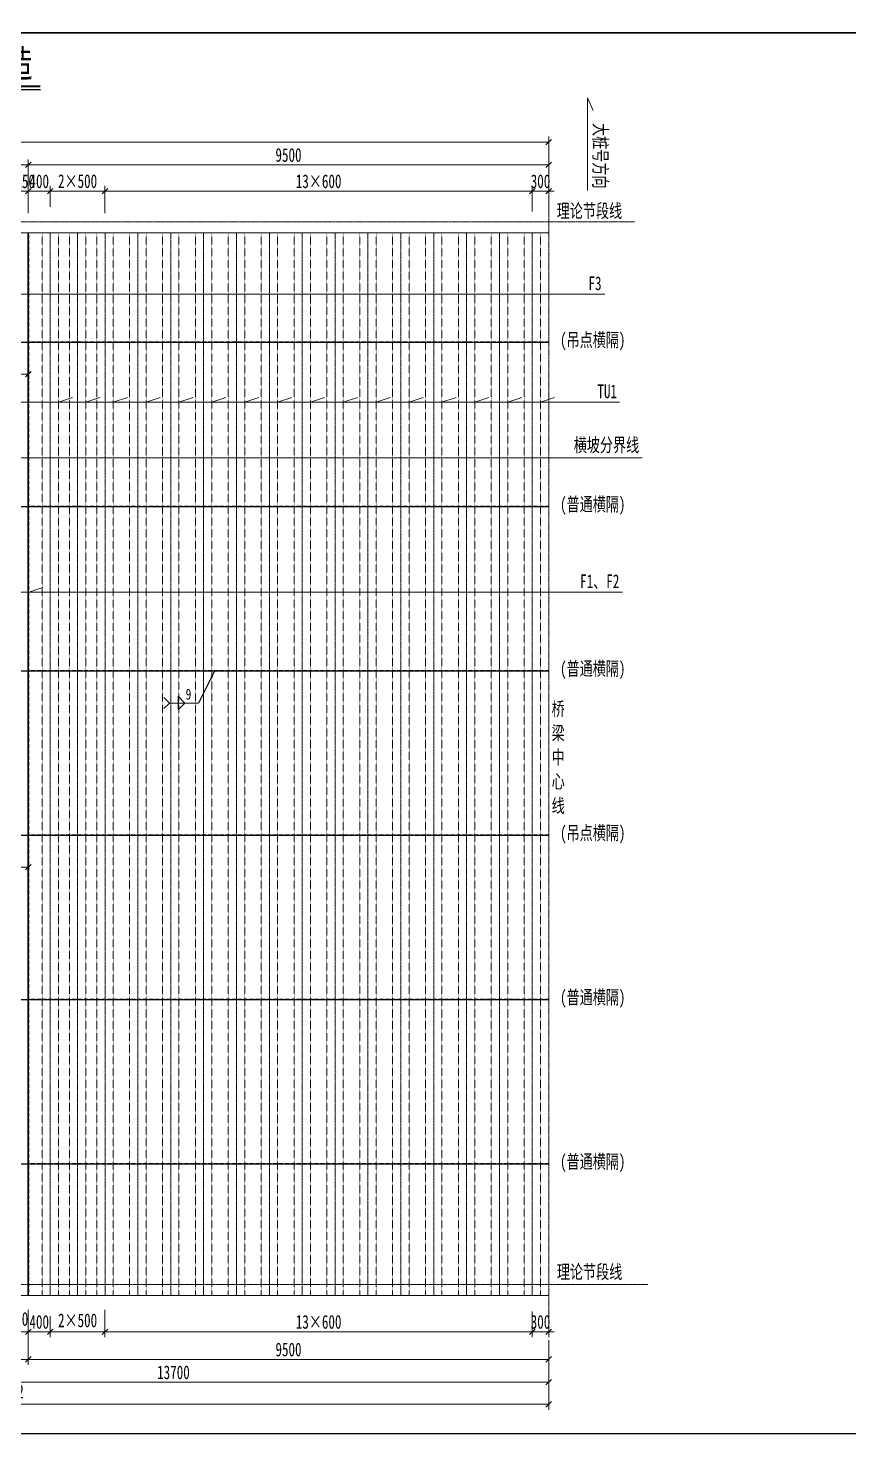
# Model space of a CAD drawing. Header units: millimetres. Extents: x 44597 to 300567, y -113054 to 73044.
# Drawn here: x 198923 to 213905, y -113054 to -87390 of the extents above; entities that cross this region are included whole.
import ezdxf
from ezdxf.enums import TextEntityAlignment as Align

# ---------------------------------------------------------------- set-up
doc = ezdxf.new("R2010")
doc.units = ezdxf.units.MM
doc.linetypes.add('CENTER2', pattern=[28.575, 19.05, -3.175, 3.175, -3.175])
doc.linetypes.add('DASHED', pattern=[0.75, 0.5, -0.25])
doc.layers.get('Defpoints').update_dxf_attribs({"color": 8})
for name, color, linetype, lineweight in [('Dim', 4, 'Continuous', 15), ('中心线', 2, 'CENTER2', 15), ('文字', 7, 'Continuous', 15), ('标注', 4, 'Continuous', 13), ('标注线及字体', 2, 'Continuous', 15), ('细实线', 4, 'Continuous', 15), ('虚线', 7, 'DASHED', 13)]:
    doc.layers.add(name, color=color, linetype=linetype, lineweight=lineweight)
doc.layers.add('Text', color=4, linetype='Continuous')
doc.styles.add('111', font='', dxfattribs={"width": 0.7})
doc.styles.add('BM_Dim', font='', dxfattribs={"width": 0.85})
doc.styles.add('SMEDI', font='', dxfattribs={"width": 0.75})
doc.styles.get("Standard").update_dxf_attribs({"font": ''})
doc.styles.get('111').set_extended_font_data('仿宋_GB2312')
doc.styles.get('BM_Dim').set_extended_font_data('仿宋_GB2312')
doc.styles.get('SMEDI').set_extended_font_data('仿宋_GB2312')
doc.styles.get('Standard').set_extended_font_data('仿宋_GB2312')
doc.dimstyles.new('200', dxfattribs={"dimscale": 0, "dimtxt": 2.5, "dimasz": 1, "dimexe": 1, "dimexo": 1, "dimgap": 0.6, "dimtad": 1, "dimdec": 0, "dimdsep": 46, "dimtxsty": '111', "dimblk": 'OBLIQUE', "dimcen": 0, "dimclrd": 4, "dimclre": 4, "dimclrt": 4, "dimadec": 1, "dimazin": 2, "dimtfac": 1, "dimtdec": 0, "dimtix": 1, "dimtmove": 2, "dimatfit": 3, "dimfxl": 4, "dimfxlon": 1, "dimtolj": 1, "dimlwd": -1, "dimlwe": -1, "dimarcsym": 0})
doc.dimstyles.new('MSteel_1.0_1.0', dxfattribs={"dimtxt": 3, "dimasz": 1.2, "dimexe": 1, "dimexo": 1, "dimgap": 1, "dimtad": 3, "dimtoh": 1, "dimdec": 0, "dimzin": 0, "dimdsep": 46, "dimtxsty": 'Standard', "dimblk": 'ARCHTICK', "dimcen": 0.09, "dimclrd": 3, "dimclre": 3, "dimadec": 0, "dimazin": 0, "dimtfac": 1, "dimtdec": 4, "dimtofl": 0, "dimtmove": 0, "dimatfit": 3, "dimfxl": 1, "dimtolj": 1, "dimtzin": 0, "dimarcsym": 0})

# ---------------------------------------------------------------- blocks, each defined once
blk = doc.blocks.new('_Oblique')
at = {"color": 0, "linetype": 'ByBlock', "lineweight": -2}
blk.add_line((-0.5, -0.5), (0.5, 0.5), dxfattribs=at)
blk = doc.blocks.new('*D3217')
at = {"layer": 'Defpoints', "color": 0, "transparency": 16777216}
for p in [(198926, -110480), (208426, -111241), (208426, -111694)]:
    blk.add_point(p, dxfattribs=at)
at = {"layer": '细实线', "color": 4, "transparency": 16777216}
for p, q in [((198926, -111294), (198926, -111794)), ((208426, -111341), (208426, -111794)), ((198926, -111694), (208426, -111694))]:
    blk.add_line(p, q, dxfattribs=at)
at = {"layer": '细实线', "color": 4, "transparency": 16777216, "xscale": 99.99999999999999, "yscale": 99.99999999999999, "zscale": 99.99999999999999, "rotation": 180}
blk.add_blockref('_Oblique', (198926, -111694), dxfattribs=at)
at = {"layer": '细实线', "color": 4, "transparency": 16777216, "xscale": 99.99999999999999, "yscale": 99.99999999999999, "zscale": 99.99999999999999}
blk.add_blockref('_Oblique', (208426, -111694), dxfattribs=at)
at = {"layer": '细实线', "color": 4, "transparency": 16777216, "insert": (203676, -111515), "char_height": 250, "attachment_point": 5, "style": '111'}
blk.add_mtext('\\A1;9500', dxfattribs=at)
blk = doc.blocks.new('*D3219')
at = {"layer": 'Defpoints', "color": 0, "transparency": 16777216}
for p in [(200326, -110484), (208126, -110912), (208126, -111190)]:
    blk.add_point(p, dxfattribs=at)
at = {"layer": '细实线', "color": 4, "transparency": 16777216}
for p, q in [((200326, -110790), (200326, -111290)), ((208126, -111012), (208126, -111290)), ((200326, -111190), (208126, -111190))]:
    blk.add_line(p, q, dxfattribs=at)
at = {"layer": '细实线', "color": 4, "transparency": 16777216, "xscale": 99.99999999999999, "yscale": 99.99999999999999, "zscale": 99.99999999999999, "rotation": 180}
blk.add_blockref('_Oblique', (200326, -111190), dxfattribs=at)
at = {"layer": '细实线', "color": 4, "transparency": 16777216, "xscale": 99.99999999999999, "yscale": 99.99999999999999, "zscale": 99.99999999999999}
blk.add_blockref('_Oblique', (208126, -111190), dxfattribs=at)
at = {"layer": '细实线', "color": 4, "transparency": 16777216, "insert": (204226, -111011), "char_height": 250, "attachment_point": 5, "style": '111'}
blk.add_mtext('\\A1;13×600', dxfattribs=at)
blk = doc.blocks.new('*D3220')
at = {"layer": 'Defpoints', "color": 0, "transparency": 16777216}
for p in [(198926, -110480), (199326, -110807), (198926, -111190)]:
    blk.add_point(p, dxfattribs=at)
at = {"layer": '细实线', "color": 4, "transparency": 16777216}
for p, q in [((198926, -110790), (198926, -111290)), ((199326, -110907), (199326, -111290)), ((198926, -111190), (198826, -111190)), ((199326, -111190), (198926, -111190)), ((199326, -111190), (199426, -111190))]:
    blk.add_line(p, q, dxfattribs=at)
at = {"layer": '细实线', "color": 4, "transparency": 16777216, "xscale": 99.99999999999999, "yscale": 99.99999999999999, "zscale": 99.99999999999999}
blk.add_blockref('_Oblique', (198926, -111190), dxfattribs=at)
at = {"layer": '细实线', "color": 4, "transparency": 16777216, "xscale": 99.99999999999999, "yscale": 99.99999999999999, "zscale": 99.99999999999999, "rotation": 180}
blk.add_blockref('_Oblique', (199326, -111190), dxfattribs=at)
at = {"layer": '细实线', "color": 4, "transparency": 16777216, "insert": (199126, -111011), "char_height": 250, "attachment_point": 5, "style": '111'}
blk.add_mtext('\\A1;400', dxfattribs=at)
blk = doc.blocks.new('*D3221')
at = {"layer": 'Defpoints', "color": 0, "transparency": 16777216}
for p in [(208126, -110718), (208426, -110727), (208426, -111190)]:
    blk.add_point(p, dxfattribs=at)
at = {"layer": '细实线', "color": 4, "transparency": 16777216}
for p, q in [((208126, -110818), (208126, -111290)), ((208426, -110827), (208426, -111290)), ((208126, -111190), (208026, -111190)), ((208126, -111190), (208426, -111190)), ((208426, -111190), (208526, -111190))]:
    blk.add_line(p, q, dxfattribs=at)
at = {"layer": '细实线', "color": 4, "transparency": 16777216, "xscale": 99.99999999999999, "yscale": 99.99999999999999, "zscale": 99.99999999999999}
blk.add_blockref('_Oblique', (208126, -111190), dxfattribs=at)
at = {"layer": '细实线', "color": 4, "transparency": 16777216, "xscale": 99.99999999999999, "yscale": 99.99999999999999, "zscale": 99.99999999999999, "rotation": 180}
blk.add_blockref('_Oblique', (208426, -111190), dxfattribs=at)
at = {"layer": '细实线', "color": 4, "transparency": 16777216, "insert": (208276, -111011), "char_height": 250, "attachment_point": 5, "style": '111'}
blk.add_mtext('\\A1;300', dxfattribs=at)
blk = doc.blocks.new('*D3222')
at = {"layer": 'Defpoints', "color": 0, "transparency": 16777216}
for p in [(198676, -110460), (198926, -110480), (198676, -111190)]:
    blk.add_point(p, dxfattribs=at)
at = {"layer": '细实线', "color": 4, "transparency": 16777216}
for p, q in [((198676, -110790), (198676, -111290)), ((198926, -110790), (198926, -111290)), ((198926, -111190), (198676, -111190))]:
    blk.add_line(p, q, dxfattribs=at)
at = {"layer": '细实线', "color": 4, "transparency": 16777216, "xscale": 99.99999999999999, "yscale": 99.99999999999999, "zscale": 99.99999999999999, "rotation": 180}
blk.add_blockref('_Oblique', (198676, -111190), dxfattribs=at)
at = {"layer": '细实线', "color": 4, "transparency": 16777216, "xscale": 99.99999999999999, "yscale": 99.99999999999999, "zscale": 99.99999999999999}
blk.add_blockref('_Oblique', (198926, -111190), dxfattribs=at)
at = {"layer": '细实线', "color": 4, "transparency": 16777216, "insert": (198747, -110958), "char_height": 250, "attachment_point": 5, "style": '111'}
blk.add_mtext('\\A1;250', dxfattribs=at)
blk = doc.blocks.new('*D3225')
at = {"layer": 'Defpoints', "color": 0, "transparency": 16777216}
for p in [(199326, -110807), (200326, -110822), (199326, -111190)]:
    blk.add_point(p, dxfattribs=at)
at = {"layer": '细实线', "color": 4, "transparency": 16777216}
for p, q in [((199326, -110907), (199326, -111290)), ((200326, -110922), (200326, -111290)), ((200326, -111190), (199326, -111190))]:
    blk.add_line(p, q, dxfattribs=at)
at = {"layer": '细实线', "color": 4, "transparency": 16777216, "xscale": 99.99999999999999, "yscale": 99.99999999999999, "zscale": 99.99999999999999, "rotation": 180}
blk.add_blockref('_Oblique', (199326, -111190), dxfattribs=at)
at = {"layer": '细实线', "color": 4, "transparency": 16777216, "xscale": 99.99999999999999, "yscale": 99.99999999999999, "zscale": 99.99999999999999}
blk.add_blockref('_Oblique', (200326, -111190), dxfattribs=at)
at = {"layer": '细实线', "color": 4, "transparency": 16777216, "insert": (199826, -110983), "char_height": 250, "attachment_point": 5, "style": '111'}
blk.add_mtext('\\A1;2×500', dxfattribs=at)
blk = doc.blocks.new('*D3227')
at = {"layer": 'Defpoints', "color": 0, "transparency": 16777216}
for p in [(194726, -110745), (208426, -111570), (208426, -112111)]:
    blk.add_point(p, dxfattribs=at)
at = {"layer": '细实线', "color": 4, "transparency": 16777216}
for p, q in [((194726, -111711), (194726, -112211)), ((208426, -111711), (208426, -112211)), ((194726, -112111), (208426, -112111))]:
    blk.add_line(p, q, dxfattribs=at)
at = {"layer": '细实线', "color": 4, "transparency": 16777216, "xscale": 99.99999999999999, "yscale": 99.99999999999999, "zscale": 99.99999999999999, "rotation": 180}
blk.add_blockref('_Oblique', (194726, -112111), dxfattribs=at)
at = {"layer": '细实线', "color": 4, "transparency": 16777216, "xscale": 99.99999999999999, "yscale": 99.99999999999999, "zscale": 99.99999999999999}
blk.add_blockref('_Oblique', (208426, -112111), dxfattribs=at)
at = {"layer": '细实线', "color": 4, "transparency": 16777216, "insert": (201576, -111932), "char_height": 250, "attachment_point": 5, "style": '111'}
blk.add_mtext('\\A1;13700', dxfattribs=at)
blk = doc.blocks.new('*D3229')
at = {"layer": 'Defpoints', "color": 0, "transparency": 16777216}
for p in [(198926, -110480), (192556, -111096), (198926, -111694)]:
    blk.add_point(p, dxfattribs=at)
at = {"layer": '细实线', "color": 4, "transparency": 16777216}
for p, q in [((192556, -111294), (192556, -111794)), ((198926, -111294), (198926, -111794)), ((192556, -111694), (198926, -111694))]:
    blk.add_line(p, q, dxfattribs=at)
at = {"layer": '细实线', "color": 4, "transparency": 16777216, "xscale": 99.99999999999999, "yscale": 99.99999999999999, "zscale": 99.99999999999999, "rotation": 180}
blk.add_blockref('_Oblique', (192556, -111694), dxfattribs=at)
at = {"layer": '细实线', "color": 4, "transparency": 16777216, "xscale": 99.99999999999999, "yscale": 99.99999999999999, "zscale": 99.99999999999999}
blk.add_blockref('_Oblique', (198926, -111694), dxfattribs=at)
at = {"layer": '细实线', "color": 4, "transparency": 16777216, "insert": (195741, -111515), "char_height": 250, "attachment_point": 5, "style": '111'}
blk.add_mtext('\\A1;6370', dxfattribs=at)
blk = doc.blocks.new('*D3230')
at = {"layer": 'Defpoints', "color": 0, "transparency": 16777216}
for p in [(188426, -111741), (208426, -111849), (208426, -112514)]:
    blk.add_point(p, dxfattribs=at)
at = {"layer": '细实线', "color": 4, "transparency": 16777216}
for p, q in [((188426, -112114), (188426, -112614)), ((208426, -112114), (208426, -112614)), ((188426, -112514), (208426, -112514))]:
    blk.add_line(p, q, dxfattribs=at)
at = {"layer": '细实线', "color": 4, "transparency": 16777216, "xscale": 99.99999999999999, "yscale": 99.99999999999999, "zscale": 99.99999999999999, "rotation": 180}
blk.add_blockref('_Oblique', (188426, -112514), dxfattribs=at)
at = {"layer": '细实线', "color": 4, "transparency": 16777216, "xscale": 99.99999999999999, "yscale": 99.99999999999999, "zscale": 99.99999999999999}
blk.add_blockref('_Oblique', (208426, -112514), dxfattribs=at)
at = {"layer": '细实线', "color": 4, "transparency": 16777216, "insert": (198426, -112310), "char_height": 250, "attachment_point": 5, "style": '111'}
blk.add_mtext('\\A1;40000/2', dxfattribs=at)
blk = doc.blocks.new('_ArchTick')
at = {"color": 0, "linetype": 'ByBlock', "const_width": 0.15}
blk.add_lwpolyline([(-0.5, -0.5), (0.5, 0.5)], dxfattribs=at)
blk = doc.blocks.new('角焊缝1')
at = {"layer": 'Dim'}
blk.add_line((-3101.17, 370.22), (-3106.48, 370.22), dxfattribs=at)
blk.add_lwpolyline([(-3107.48, 369.22), (-3106.48, 370.22), (-3107.48, 371.22)], dxfattribs=at)
blk.add_lwpolyline([(-3104.91, 371.45), (-3104.91, 368.99), (-3103.68, 370.22)], close=True, dxfattribs=at)
blk = doc.blocks.new('*D3243')
at = {"layer": 'Defpoints', "color": 0, "transparency": 16777216}
for p in [(208426, -89887), (208426, -90316), (198926, -91078)]:
    blk.add_point(p, dxfattribs=at)
at = {"layer": '细实线', "color": 4, "transparency": 16777216}
for p, q in [((198926, -90287), (198926, -89787)), ((208426, -90216), (208426, -89787)), ((198926, -89887), (208426, -89887))]:
    blk.add_line(p, q, dxfattribs=at)
at = {"layer": '细实线', "color": 4, "transparency": 16777216, "xscale": 99.99999999999999, "yscale": 99.99999999999999, "zscale": 99.99999999999999, "rotation": 180}
blk.add_blockref('_Oblique', (198926, -89887), dxfattribs=at)
at = {"layer": '细实线', "color": 4, "transparency": 16777216, "xscale": 99.99999999999999, "yscale": 99.99999999999999, "zscale": 99.99999999999999}
blk.add_blockref('_Oblique', (208426, -89887), dxfattribs=at)
at = {"layer": '细实线', "color": 4, "transparency": 16777216, "insert": (203676, -89708), "char_height": 250, "attachment_point": 5, "style": '111'}
blk.add_mtext('\\A1;9500', dxfattribs=at)
blk = doc.blocks.new('*D3244')
at = {"layer": 'Defpoints', "color": 0, "transparency": 16777216}
for p in [(208126, -90367), (208126, -90645), (200326, -91073)]:
    blk.add_point(p, dxfattribs=at)
at = {"layer": '细实线', "color": 4, "transparency": 16777216}
for p, q in [((200326, -90767), (200326, -90267)), ((208126, -90545), (208126, -90267)), ((200326, -90367), (208126, -90367))]:
    blk.add_line(p, q, dxfattribs=at)
at = {"layer": '细实线', "color": 4, "transparency": 16777216, "xscale": 99.99999999999999, "yscale": 99.99999999999999, "zscale": 99.99999999999999, "rotation": 180}
blk.add_blockref('_Oblique', (200326, -90367), dxfattribs=at)
at = {"layer": '细实线', "color": 4, "transparency": 16777216, "xscale": 99.99999999999999, "yscale": 99.99999999999999, "zscale": 99.99999999999999}
blk.add_blockref('_Oblique', (208126, -90367), dxfattribs=at)
at = {"layer": '细实线', "color": 4, "transparency": 16777216, "insert": (204226, -90188), "char_height": 250, "attachment_point": 5, "style": '111'}
blk.add_mtext('\\A1;13×600', dxfattribs=at)
blk = doc.blocks.new('*D3245')
at = {"layer": 'Defpoints', "color": 0, "transparency": 16777216}
for p in [(198926, -90367), (199326, -90750), (198926, -91078)]:
    blk.add_point(p, dxfattribs=at)
at = {"layer": '细实线', "color": 4, "transparency": 16777216}
for p, q in [((198926, -90767), (198926, -90267)), ((199326, -90650), (199326, -90267)), ((198926, -90367), (198826, -90367)), ((199326, -90367), (198926, -90367)), ((199326, -90367), (199426, -90367))]:
    blk.add_line(p, q, dxfattribs=at)
at = {"layer": '细实线', "color": 4, "transparency": 16777216, "xscale": 99.99999999999999, "yscale": 99.99999999999999, "zscale": 99.99999999999999}
blk.add_blockref('_Oblique', (198926, -90367), dxfattribs=at)
at = {"layer": '细实线', "color": 4, "transparency": 16777216, "xscale": 99.99999999999999, "yscale": 99.99999999999999, "zscale": 99.99999999999999, "rotation": 180}
blk.add_blockref('_Oblique', (199326, -90367), dxfattribs=at)
at = {"layer": '细实线', "color": 4, "transparency": 16777216, "insert": (199126, -90188), "char_height": 250, "attachment_point": 5, "style": '111'}
blk.add_mtext('\\A1;400', dxfattribs=at)
blk = doc.blocks.new('*D3246')
at = {"layer": 'Defpoints', "color": 0, "transparency": 16777216}
for p in [(208426, -90367), (208126, -90839), (208426, -90830)]:
    blk.add_point(p, dxfattribs=at)
at = {"layer": '细实线', "color": 4, "transparency": 16777216}
for p, q in [((208126, -90739), (208126, -90267)), ((208426, -90730), (208426, -90267)), ((208126, -90367), (208026, -90367)), ((208126, -90367), (208426, -90367)), ((208426, -90367), (208526, -90367))]:
    blk.add_line(p, q, dxfattribs=at)
at = {"layer": '细实线', "color": 4, "transparency": 16777216, "xscale": 99.99999999999999, "yscale": 99.99999999999999, "zscale": 99.99999999999999}
blk.add_blockref('_Oblique', (208126, -90367), dxfattribs=at)
at = {"layer": '细实线', "color": 4, "transparency": 16777216, "xscale": 99.99999999999999, "yscale": 99.99999999999999, "zscale": 99.99999999999999, "rotation": 180}
blk.add_blockref('_Oblique', (208426, -90367), dxfattribs=at)
at = {"layer": '细实线', "color": 4, "transparency": 16777216, "insert": (208276, -90188), "char_height": 250, "attachment_point": 5, "style": '111'}
blk.add_mtext('\\A1;300', dxfattribs=at)
blk = doc.blocks.new('*D3247')
at = {"layer": 'Defpoints', "color": 0, "transparency": 16777216}
for p in [(199326, -90367), (199326, -90750), (200326, -90735)]:
    blk.add_point(p, dxfattribs=at)
at = {"layer": '细实线', "color": 4, "transparency": 16777216}
for p, q in [((199326, -90650), (199326, -90267)), ((200326, -90635), (200326, -90267)), ((200326, -90367), (199326, -90367))]:
    blk.add_line(p, q, dxfattribs=at)
at = {"layer": '细实线', "color": 4, "transparency": 16777216, "xscale": 99.99999999999999, "yscale": 99.99999999999999, "zscale": 99.99999999999999, "rotation": 180}
blk.add_blockref('_Oblique', (199326, -90367), dxfattribs=at)
at = {"layer": '细实线', "color": 4, "transparency": 16777216, "xscale": 99.99999999999999, "yscale": 99.99999999999999, "zscale": 99.99999999999999}
blk.add_blockref('_Oblique', (200326, -90367), dxfattribs=at)
at = {"layer": '细实线', "color": 4, "transparency": 16777216, "insert": (199826, -90186), "char_height": 250, "attachment_point": 5, "style": '111'}
blk.add_mtext('\\A1;2×500', dxfattribs=at)
blk = doc.blocks.new('*D3257')
at = {"layer": 'Defpoints', "color": 0, "transparency": 16777216}
for p in [(195626, -93125), (198926, -93125), (198926, -93708)]:
    blk.add_point(p, dxfattribs=at)
at = {"layer": '细实线', "color": 4, "transparency": 16777216}
for p, q in [((195626, -93308), (195626, -93808)), ((198926, -93308), (198926, -93808)), ((195626, -93708), (198926, -93708))]:
    blk.add_line(p, q, dxfattribs=at)
at = {"layer": '细实线', "color": 4, "transparency": 16777216, "xscale": 99.99999999999999, "yscale": 99.99999999999999, "zscale": 99.99999999999999, "rotation": 180}
blk.add_blockref('_Oblique', (195626, -93708), dxfattribs=at)
at = {"layer": '细实线', "color": 4, "transparency": 16777216, "xscale": 99.99999999999999, "yscale": 99.99999999999999, "zscale": 99.99999999999999}
blk.add_blockref('_Oblique', (198926, -93708), dxfattribs=at)
at = {"layer": '细实线', "color": 4, "transparency": 16777216, "insert": (197276, -93529), "char_height": 250, "attachment_point": 5, "style": '111'}
blk.add_mtext('\\A1;3300', dxfattribs=at)
blk = doc.blocks.new('*D3258')
at = {"layer": 'Defpoints', "color": 0, "transparency": 16777216}
for p in [(195626, -102125), (198926, -102125), (198926, -102708)]:
    blk.add_point(p, dxfattribs=at)
at = {"layer": '细实线', "color": 4, "transparency": 16777216}
for p, q in [((195626, -102308), (195626, -102808)), ((198926, -102308), (198926, -102808)), ((195626, -102708), (198926, -102708))]:
    blk.add_line(p, q, dxfattribs=at)
at = {"layer": '细实线', "color": 4, "transparency": 16777216, "xscale": 99.99999999999999, "yscale": 99.99999999999999, "zscale": 99.99999999999999, "rotation": 180}
blk.add_blockref('_Oblique', (195626, -102708), dxfattribs=at)
at = {"layer": '细实线', "color": 4, "transparency": 16777216, "xscale": 99.99999999999999, "yscale": 99.99999999999999, "zscale": 99.99999999999999}
blk.add_blockref('_Oblique', (198926, -102708), dxfattribs=at)
at = {"layer": '细实线', "color": 4, "transparency": 16777216, "insert": (197276, -102529), "char_height": 250, "attachment_point": 5, "style": '111'}
blk.add_mtext('\\A1;3300', dxfattribs=at)
blk = doc.blocks.new('*D3260')
at = {"layer": 'Defpoints', "color": 0, "transparency": 16777216}
for p in [(198676, -90367), (198676, -91043), (198926, -91024)]:
    blk.add_point(p, dxfattribs=at)
at = {"layer": '细实线', "color": 4, "transparency": 16777216}
for p, q in [((198676, -90767), (198676, -90267)), ((198926, -90767), (198926, -90267)), ((198926, -90367), (198676, -90367))]:
    blk.add_line(p, q, dxfattribs=at)
at = {"layer": '细实线', "color": 4, "transparency": 16777216, "xscale": 99.99999999999999, "yscale": 99.99999999999999, "zscale": 99.99999999999999, "rotation": 180}
blk.add_blockref('_Oblique', (198676, -90367), dxfattribs=at)
at = {"layer": '细实线', "color": 4, "transparency": 16777216, "xscale": 99.99999999999999, "yscale": 99.99999999999999, "zscale": 99.99999999999999}
blk.add_blockref('_Oblique', (198926, -90367), dxfattribs=at)
at = {"layer": '细实线', "color": 4, "transparency": 16777216, "insert": (198869, -90188), "char_height": 250, "attachment_point": 5, "style": '111'}
blk.add_mtext('\\A1;250', dxfattribs=at)
blk = doc.blocks.new('*D3266')
at = {"layer": 'Defpoints', "color": 0, "transparency": 16777216}
for p in [(208426, -89471), (186752, -90124), (208426, -91024)]:
    blk.add_point(p, dxfattribs=at)
at = {"layer": '细实线', "color": 4, "transparency": 16777216}
for p, q in [((186752, -89871), (186752, -89371)), ((186752, -89471), (208426, -89471)), ((208426, -89871), (208426, -89371))]:
    blk.add_line(p, q, dxfattribs=at)
at = {"layer": '细实线', "color": 4, "transparency": 16777216, "xscale": 99.99999999999999, "yscale": 99.99999999999999, "zscale": 99.99999999999999, "rotation": 180}
blk.add_blockref('_Oblique', (186752, -89471), dxfattribs=at)
at = {"layer": '细实线', "color": 4, "transparency": 16777216, "xscale": 99.99999999999999, "yscale": 99.99999999999999, "zscale": 99.99999999999999}
blk.add_blockref('_Oblique', (208426, -89471), dxfattribs=at)
at = {"layer": '细实线', "color": 4, "transparency": 16777216, "insert": (197589, -89293), "char_height": 250, "attachment_point": 5, "style": '111'}
blk.add_mtext('\\A1;21674', dxfattribs=at)
blk = doc.blocks.new('*D3267')
at = {"layer": 'Defpoints', "color": 0, "transparency": 16777216}
for p in [(198926, -89887), (189664, -90407), (198926, -91024)]:
    blk.add_point(p, dxfattribs=at)
at = {"layer": '细实线', "color": 4, "transparency": 16777216}
for p, q in [((189664, -90287), (189664, -89787)), ((198926, -90287), (198926, -89787)), ((189664, -89887), (198926, -89887))]:
    blk.add_line(p, q, dxfattribs=at)
at = {"layer": '细实线', "color": 4, "transparency": 16777216, "xscale": 99.99999999999999, "yscale": 99.99999999999999, "zscale": 99.99999999999999, "rotation": 180}
blk.add_blockref('_Oblique', (189664, -89887), dxfattribs=at)
at = {"layer": '细实线', "color": 4, "transparency": 16777216, "xscale": 99.99999999999999, "yscale": 99.99999999999999, "zscale": 99.99999999999999}
blk.add_blockref('_Oblique', (198926, -89887), dxfattribs=at)
at = {"layer": '细实线', "color": 4, "transparency": 16777216, "insert": (194295, -89708), "char_height": 250, "attachment_point": 5, "style": '111'}
blk.add_mtext('\\A1;9262', dxfattribs=at)

msp = doc.modelspace()

# ---------------------------------------------------------------- linework, layer by layer
at = {"color": 4}
msp.add_line((196004.2, -88512), (199148.9, -88512), dxfattribs=at)
at = {"color": 6, "const_width": 36, "elevation": 0}
msp.add_lwpolyline([(196004.2, -88452), (199148.9, -88452)], dxfattribs=at)
at = {"layer": 'Defpoints'}
for p, q in [((198926.5, -110525.5), (198926.5, -91125.5)), ((186966.2, -93125.5), (208426.5, -93125.5)), ((187258.2, -96125.5), (208426.5, -96125.5)), ((187550.3, -99125.5), (208426.5, -99125.5)), ((187842.3, -102125.5), (208426.5, -102125.5)), ((188134.4, -105125.5), (208426.5, -105125.5)), ((188426.5, -108125.5), (208426.5, -108125.5))]:
    msp.add_line(p, q, dxfattribs=at)
for points in [[(179566.6, -61894.1), (218066.6, -61894.1), (218066.6, -87474.1), (179566.6, -87474.1)], [(179566.6, -87474.1), (218066.6, -87474.1), (218066.6, -113054.1), (179566.6, -113054.1)]]:
    msp.add_lwpolyline(points, close=True, dxfattribs=at)
at = {"layer": '中心线', "ltscale": 0.3}
for p, q in [((208426.5, -111096.2), (208426.5, -90224.2)), ((185459.8, -90925.5), (209993.5, -90925.5)), ((187066.7, -110325.5), (210233.3, -110325.5))]:
    msp.add_line(p, q, dxfattribs=at)
at = {"layer": '中心线', "color": 6, "ltscale": 0.3}
for p, q in [((199326.5, -110525.5), (199326.5, -91125.5)), ((199826.5, -110525.5), (199826.5, -91125.5)), ((200326.5, -110525.5), (200326.5, -91125.5)), ((200926.5, -110525.5), (200926.5, -91125.5)), ((201526.5, -110525.5), (201526.5, -91125.5)), ((202126.5, -110525.5), (202126.5, -91125.5)), ((202726.5, -110525.5), (202726.5, -91125.5)), ((203326.5, -110525.5), (203326.5, -91125.5)), ((203926.5, -110525.5), (203926.5, -91125.5)), ((204526.5, -110525.5), (204526.5, -91125.5)), ((205126.5, -110525.5), (205126.5, -91125.5)), ((205726.5, -110525.5), (205726.5, -91125.5)), ((206326.5, -110525.5), (206326.5, -91125.5)), ((206926.5, -110525.5), (206926.5, -91125.5)), ((207526.5, -110525.5), (207526.5, -91125.5)), ((208126.5, -110525.5), (208126.5, -91125.5))]:
    msp.add_line(p, q, dxfattribs=at)
at = {"layer": '标注', "color": 1, "ltscale": 550}
for p, q in [((186771.5, -91125.5), (208426.5, -91125.5)), ((188426.5, -110525.5), (208426.5, -110525.5))]:
    msp.add_line(p, q, dxfattribs=at)
at = {"layer": '细实线'}
for p, q in [((209131.1, -88660.1), (209131.1, -90355.8)), ((209240.2, -88896.7), (209131.1, -88660.1)), ((194566.2, -92248.5), (209448.1, -92248.5)), ((199734.2, -94133.7), (199476.5, -94220.9)), ((200234.2, -94133.7), (199976.5, -94220.9)), ((200734.2, -94133.7), (200476.5, -94220.9)), ((201334.2, -94133.7), (201076.5, -94220.9)), ((201934.2, -94133.7), (201676.5, -94220.9)), ((202534.2, -94133.7), (202276.5, -94220.9)), ((203134.2, -94133.7), (202876.5, -94220.9)), ((203734.2, -94133.7), (203476.5, -94220.9)), ((204334.2, -94133.7), (204076.5, -94220.9)), ((204934.2, -94133.7), (204676.5, -94220.9)), ((205534.2, -94133.7), (205276.5, -94220.9)), ((206134.2, -94133.7), (205876.5, -94220.9)), ((206734.2, -94133.7), (206476.5, -94220.9)), ((207334.2, -94133.7), (207076.5, -94220.9)), ((207934.2, -94133.7), (207676.5, -94220.9)), ((208534.2, -94133.7), (208276.5, -94220.9)), ((196676.8, -94220.9), (209718.9, -94220.9)), ((194726.7, -95232.7), (210132.8, -95232.7)), ((190808.4, -97688.5), (209771.7, -97688.5)), ((199191.2, -97601.4), (198933.5, -97688.5))]:
    msp.add_line(p, q, dxfattribs=at)
at = {"layer": '虚线', "color": 2, "ltscale": 2}
for p, q in [((198933.5, -110525.5), (198933.5, -91125.5)), ((198933.5, -93119.5), (208426.5, -93119.5)), ((198933.5, -93131.5), (208426.5, -93131.5)), ((198933.5, -96119.5), (208426.5, -96119.5)), ((198933.5, -96131.5), (208426.5, -96131.5)), ((198933.5, -99119.5), (208426.5, -99119.5)), ((198933.5, -99131.5), (208426.5, -99131.5)), ((198933.5, -102119.5), (208426.5, -102119.5)), ((198933.5, -102131.5), (208426.5, -102131.5)), ((198933.5, -105119.5), (208426.5, -105119.5)), ((198933.5, -105131.5), (208426.5, -105131.5)), ((198933.5, -108119.5), (208426.5, -108119.5)), ((198933.5, -108131.5), (208426.5, -108131.5))]:
    msp.add_line(p, q, dxfattribs=at)
at = {"layer": '虚线', "color": 6, "ltscale": 4}
for p, q in [((199176.5, -110525.5), (199176.5, -91125.5)), ((199476.5, -110525.5), (199476.5, -91125.5)), ((199676.5, -110525.5), (199676.5, -91125.5)), ((199976.5, -110525.5), (199976.5, -91125.5)), ((200176.5, -110525.5), (200176.5, -91125.5)), ((200476.5, -110525.5), (200476.5, -91125.5)), ((200776.5, -110525.5), (200776.5, -91125.5)), ((201076.5, -110525.5), (201076.5, -91125.5)), ((201376.5, -110525.5), (201376.5, -91125.5)), ((201676.5, -110525.5), (201676.5, -91125.5)), ((201976.5, -110525.5), (201976.5, -91125.5)), ((202276.5, -110525.5), (202276.5, -91125.5)), ((202576.5, -110525.5), (202576.5, -91125.5)), ((202876.5, -110525.5), (202876.5, -91125.5)), ((203176.5, -110525.5), (203176.5, -91125.5)), ((203476.5, -110525.5), (203476.5, -91125.5)), ((203776.5, -110525.5), (203776.5, -91125.5)), ((204076.5, -110525.5), (204076.5, -91125.5)), ((204376.5, -110525.5), (204376.5, -91125.5)), ((204676.5, -110525.5), (204676.5, -91125.5)), ((204976.5, -110525.5), (204976.5, -91125.5)), ((205276.5, -110525.5), (205276.5, -91125.5)), ((205576.5, -110525.5), (205576.5, -91125.5)), ((205876.5, -110525.5), (205876.5, -91125.5)), ((206176.5, -110525.5), (206176.5, -91125.5)), ((206476.5, -110525.5), (206476.5, -91125.5)), ((206776.5, -110525.5), (206776.5, -91125.5)), ((207076.5, -110525.5), (207076.5, -91125.5)), ((207376.5, -110525.5), (207376.5, -91125.5)), ((207676.5, -110525.5), (207676.5, -91125.5)), ((207976.5, -110525.5), (207976.5, -91125.5)), ((208276.5, -110525.5), (208276.5, -91125.5))]:
    msp.add_line(p, q, dxfattribs=at)

# ---------------------------------------------------------------- block references
at = {"layer": '细实线', "color": 8, "xscale": 100, "yscale": 100, "zscale": 100}
msp.add_blockref('角焊缝1', (512150.2, -136733.4), dxfattribs=at)

# ---------------------------------------------------------------- texts
at = {"layer": 'Text', "style": 'SMEDI', "width": 0.75}
msp.add_text('9', height=200, dxfattribs=at).set_placement((201798.9, -99550.1), align=Align.MIDDLE_LEFT)
at = {"layer": '文字', "style": 'BM_Dim', "width": 0.7}
msp.add_text('大桩号方向', height=250, rotation=270, dxfattribs=at).set_placement((209170.4, -89720.1), align=Align.BOTTOM_CENTER)
for s, p in [('理论节段线', (209169.3, -90925.5)), ('F3', (209271.1, -92248.5)), ('(吊点横隔)', (209229.2, -93282.4)), ('TU1', (209492.8, -94220.9)), ('横坡分界线', (209480, -95200.5)), ('(普通横隔)', (209229.2, -96282.4)), ('F1、F2', (209357.3, -97688.5)), ('(普通横隔)', (209229.2, -99282.4)), ('桥', (208598.8, -100017.8)), ('梁', (208598.8, -100459.8)), ('中', (208598.8, -100901.8)), ('心', (208598.8, -101343.9)), ('线', (208598.8, -101785.9)), ('(吊点横隔)', (209229.2, -102282.4)), ('(普通横隔)', (209229.2, -105282.4)), ('(普通横隔)', (209229.2, -108282.4)), ('理论节段线', (209171.8, -110295))]:
    msp.add_text(s, height=250, dxfattribs=at).set_placement(p, align=Align.BOTTOM_CENTER)
at = {"layer": '标注线及字体', "style": '111', "width": 0.7}
msp.add_text('顶板平面构造', height=500, dxfattribs=at).set_placement((197569, -88031), align=Align.MIDDLE)

# ---------------------------------------------------------------- dimensions: what is measured, and where the dimension line sits
at = {"layer": '细实线'}
for base, p1, p2, picture, middle in [((208426.4541, -89471.4928), (186751.9966, -90123.9393), (208426.4541, -91023.5818), '*D3266', (197589.2253, -89292.5739)), ((198926.4, -89886.8), (189664.2, -90407.5), (198926.4, -91023.6), '*D3267', (194295.3, -89707.9)), ((208426.2, -89886.8), (198926.2, -91077.5), (208426.2, -90315.9), '*D3243', (203676.2, -89707.9)), ((198926, -90366.9), (199326, -90749.5), (198926, -91077.5), '*D3245', (199126, -90188)), ((208426, -90366.9), (208126, -90838.7), (208426, -90830.3), '*D3246', (208276, -90188)), ((198926.5, -93708.3), (195626.5, -93125.5), (198926.5, -93125.5), '*D3257', (197276.5, -93529.4)), ((198926.5, -102708.3), (195626.5, -102125.5), (198926.5, -102125.5), '*D3258', (197276.5, -102529.4)), ((198926.4, -111693.9), (192556.2, -111095.6), (198926.4, -110479.5), '*D3229', (195741.3, -111515)), ((198926.2, -111190.1), (199326.2, -110807.5), (198926.2, -110479.5), '*D3220', (199126.2, -111011.2)), ((208426.5, -111693.9), (198926.4, -110479.5), (208426.5, -111241.2), '*D3217', (203676.4, -111515)), ((208426.5, -112111.1), (194726.5, -110745.2), (208426.5, -111569.8), '*D3227', (201576.5, -111932.2)), ((208426.2, -111190.1), (208126.2, -110718.3), (208426.2, -110726.7), '*D3221', (208276.2, -111011.2))]:
    dim = msp.add_linear_dim(base=base, p1=p1, p2=p2, dimstyle='200', override={"dimscale": 100, "dimblk": 'Oblique'}, dxfattribs=at)
    dim.commit()
    dim.dimension.update_dxf_attribs({"geometry": picture, "text_midpoint": middle})
for base, p1, p2, picture, middle in [((198676.5, -90366.9), (198926.2, -91023.6), (198676.5, -91043.3), '*D3260', (198869.2, -90188)), ((198676.5, -111190.1), (198926.2, -110479.5), (198676.5, -110459.8), '*D3222', (198747.3, -110957.6))]:
    dim = msp.add_linear_dim(base=base, p1=p1, p2=p2, dimstyle='200', override={"dimscale": 100, "dimblk": 'Oblique'}, dxfattribs=at)
    dim.commit()
    dim.dimension.update_dxf_attribs({"geometry": picture, "text_midpoint": middle, "dimtype": 160})
for base, p1, p2, picture, middle in [((199326, -90366.9), (200326, -90734.5), (199326, -90749.5), '*D3247', (199826, -90186)), ((199326.2, -111190.1), (200326.2, -110822.5), (199326.2, -110807.5), '*D3225', (199826.2, -110982.7))]:
    dim = msp.add_linear_dim(base=base, p1=p1, p2=p2, text='2×500', dimstyle='200', override={"dimscale": 100, "dimtxsty": '111', "dimblk": 'Oblique'}, dxfattribs=at)
    dim.commit()
    dim.dimension.update_dxf_attribs({"geometry": picture, "text_midpoint": middle, "dimtype": 160})
for base, p1, p2, text, override, picture, middle in [((208126, -90366.9), (200326, -91072.5), (208126, -90644.5), '13×600', {"dimscale": 100, "dimtxsty": '111', "dimblk": 'Oblique'}, '*D3244', (204226, -90188)), ((208126.2, -111190.1), (200326.2, -110484.5), (208126.2, -110912.5), '13×600', {"dimscale": 100, "dimtxsty": '111', "dimblk": 'Oblique'}, '*D3219', (204226.2, -111011.2)), ((208426.5, -112513.8), (188426.5, -111741.4), (208426.5, -111849.4), '40000/2', {"dimscale": 100, "dimblk": 'Oblique'}, '*D3230', (198426.5, -112309.9))]:
    dim = msp.add_linear_dim(base=base, p1=p1, p2=p2, text=text, dimstyle='200', override=override, dxfattribs=at)
    dim.commit()
    dim.dimension.update_dxf_attribs({"geometry": picture, "text_midpoint": middle})

# ---------------------------------------------------------------- leaders
at = {"layer": 'Dim'}
msp.add_leader([(202324.6, -99131.5), (202032.7, -99711.1)], dimstyle='MSteel_1.0_1.0', override={"dimscale": 100, "dimclrd": 256}, dxfattribs=at)

doc.saveas('drawing.dxf')
